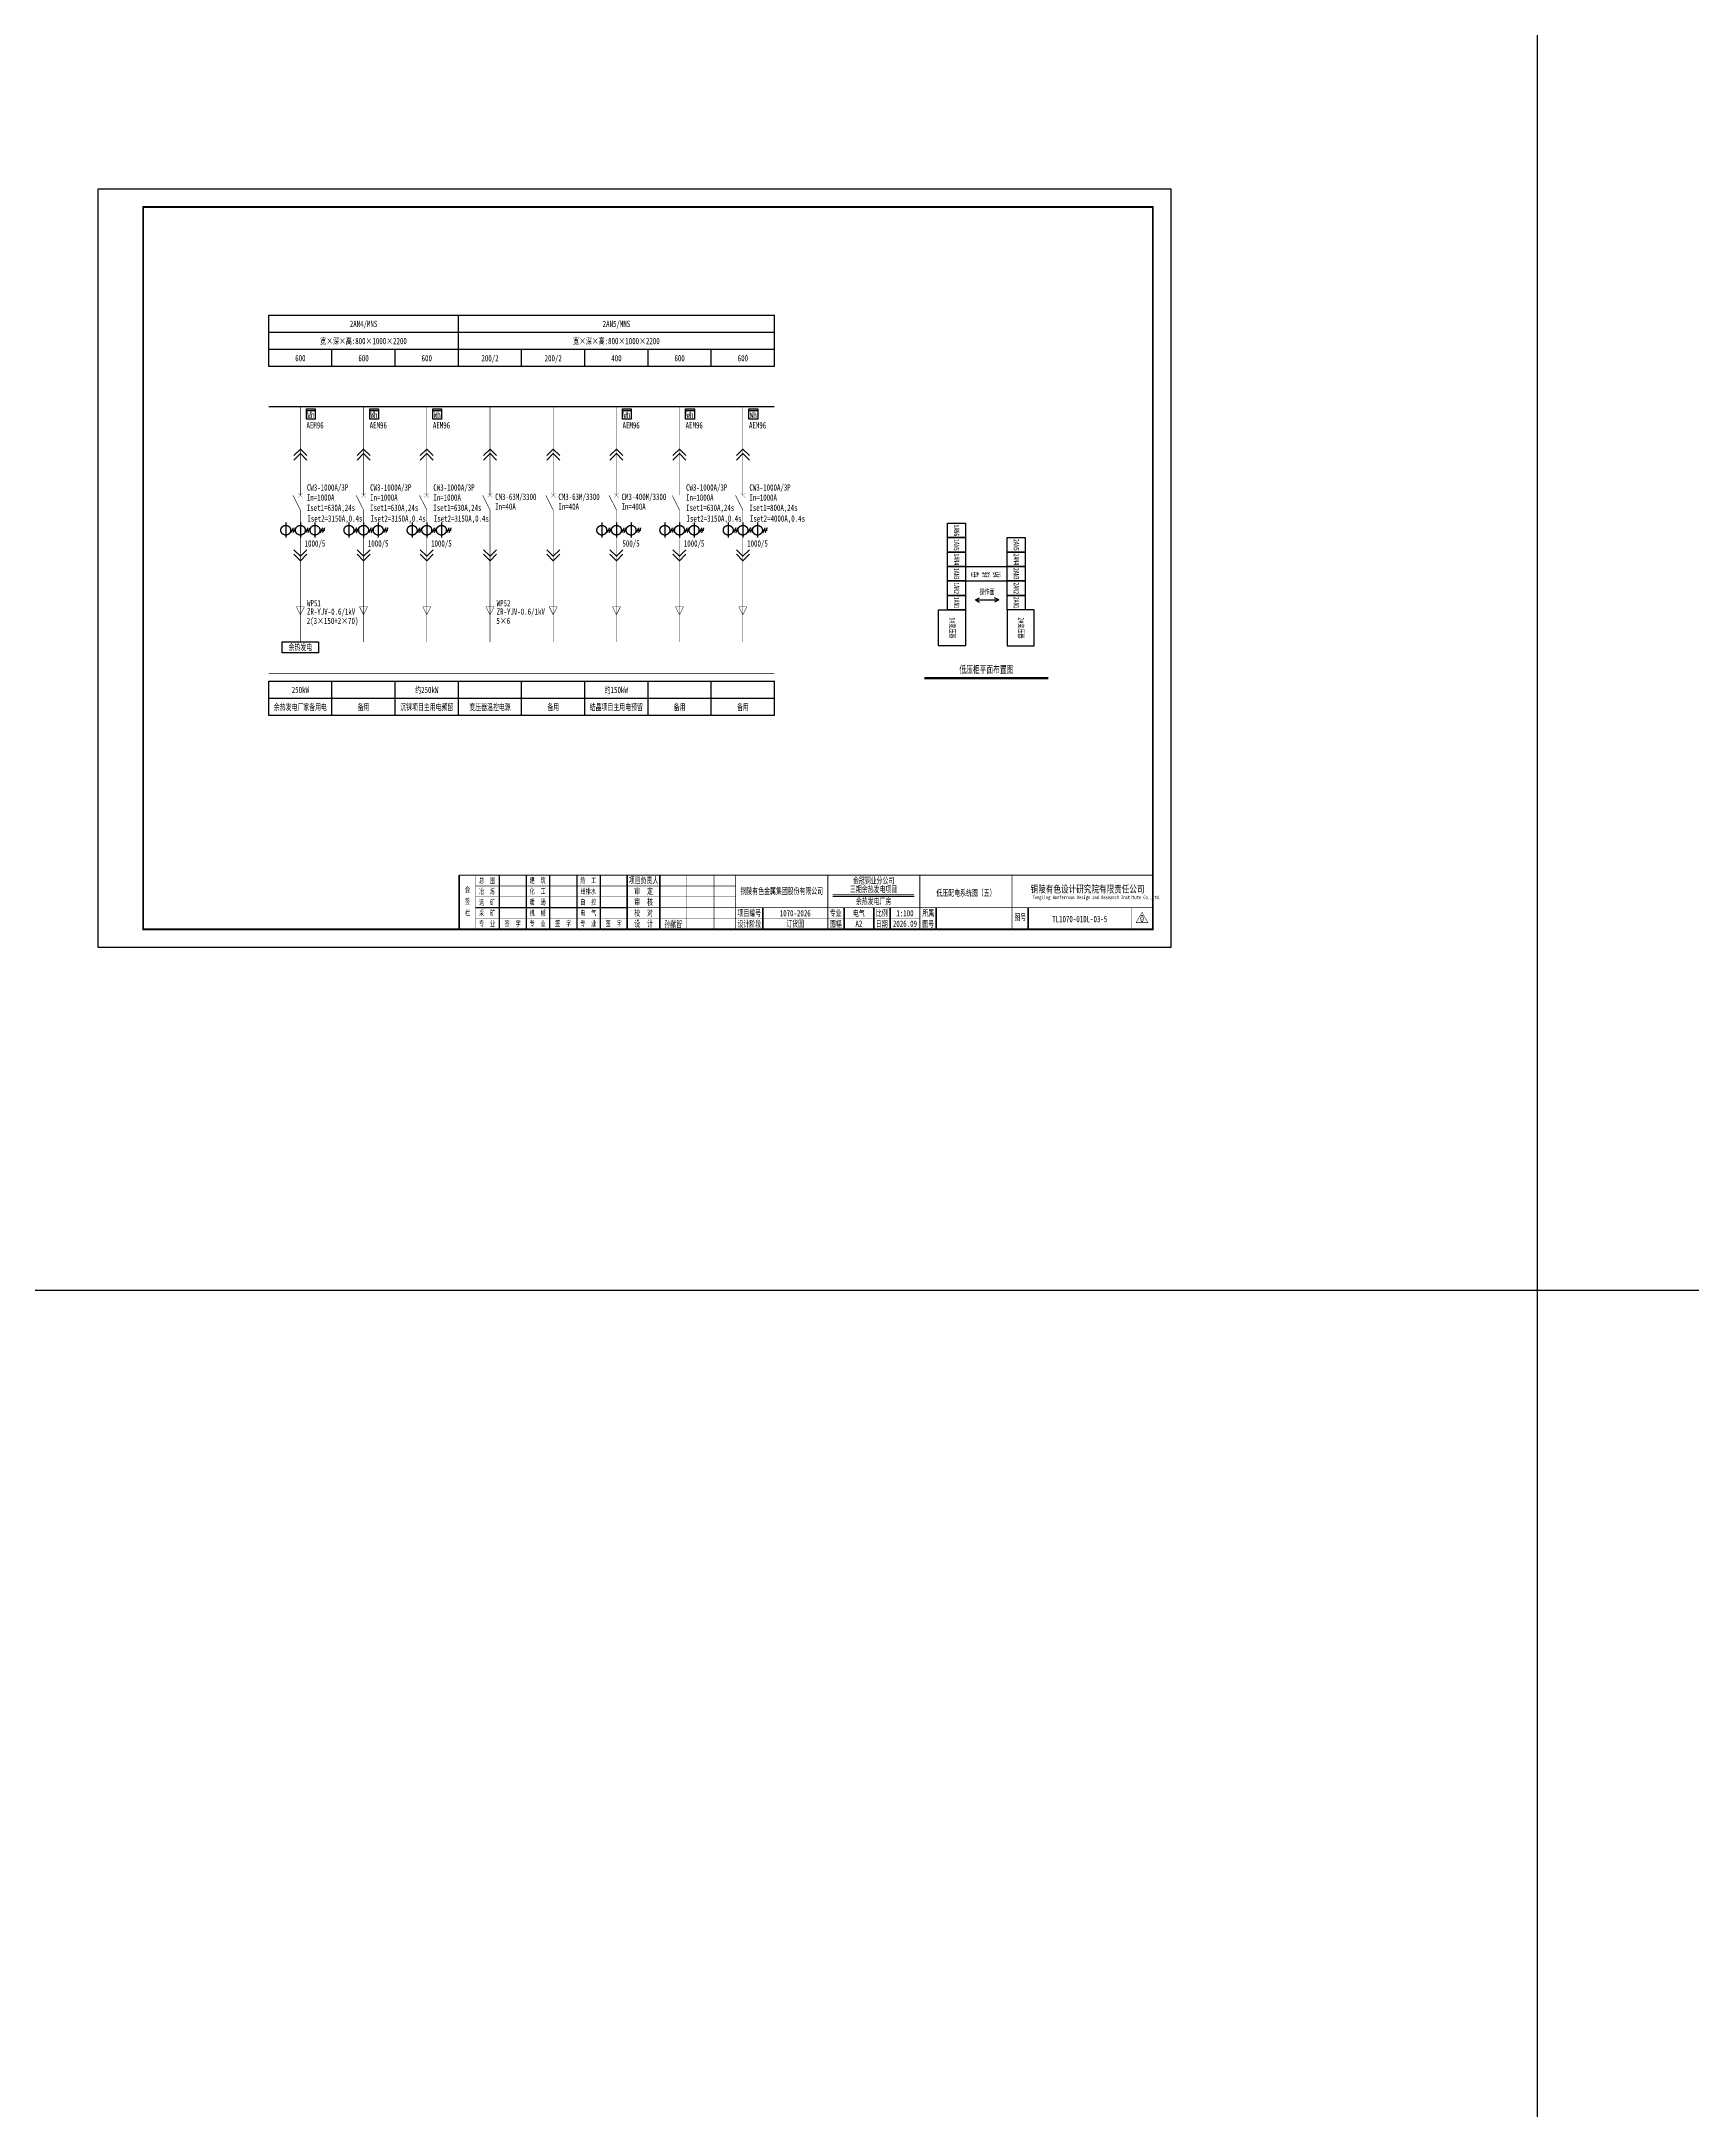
# Model space of a CAD drawing. Header units: millimetres. Extents: x -24326 to 675674, y 148048 to 606396.
# Drawn here: x 492836 to 584255, y 262635 to 377222 of the extents above; entities that cross this region are included whole.
import ezdxf
from ezdxf.enums import TextEntityAlignment as Align

# ---------------------------------------------------------------- set-up
doc = ezdxf.new("R2010")
doc.units = ezdxf.units.MM
doc.linetypes.add('常规', pattern=[20, 10, 0, 10])
for name, color, linetype, lineweight in [('BXT', 7, 'Continuous', 0), ('CAXA0', 7, 'Continuous', 70), ('CAXA0层', 7, 'Continuous', 25), ('MX', 3, 'Continuous', 0), ('SW', 8, 'Continuous', 20), ('TEXT', 4, 'Continuous', 0), ('电辅助1', 7, 'Continuous', 0)]:
    doc.layers.add(name, color=color, linetype=linetype, lineweight=lineweight)
for name, color, linetype in [('动力平面导线层', 3, '常规'), ('图框', 7, 'Continuous'), ('文字', 7, 'Continuous'), ('照明平面导线层', 3, 'Continuous'), ('照明平面设备层', 1, 'Continuous'), ('高低压系统', 4, 'Continuous')]:
    doc.layers.add(name, color=color, linetype=linetype)
doc.styles.add('HZ', font='simsun.ttf', dxfattribs={"width": 0.75})
doc.styles.add('标准', font='NSimSun.ttf', dxfattribs={"width": 0.667})
doc.linetypes.add('接地线', pattern='A,500,[136,EESLTYPE.shx,S=100,R=0,X=0,Y=0],500,-200,60,-200', length=1460)

# ---------------------------------------------------------------- blocks, each defined once
blk = doc.blocks.new('3')
at = {"layer": 'TEXT', "color": 7, "lineweight": 25, "style": 'HZ', "width": 0.75}
for s, height, p in [('铜陵有色设计研究院有限责任公司', 400, (221501, 249018)), ('Tongling Nonferrous Design and Research Institute Co.,Ltd.', 200, (221613, 248659))]:
    blk.add_text(s, height=height, dxfattribs=at).set_placement(p)
blk = doc.blocks.new('铜陵有色图签02')
at = {"layer": '图框', "linetype": 'Continuous', "lineweight": 50}
for p, q in [((-38401, 3003), (-38401, 1)), ((-29100, 3001), (-29100, 0))]:
    blk.add_line(p, q, dxfattribs=at)
at = {"layer": '图框', "color": 7, "linetype": 'Continuous', "lineweight": 25}
for p, q in [((-36201, 3010), (-36201, 9)), ((-34701, 3010), (-34701, 9)), ((-33401, 3017), (-33401, 16)), ((-31901, 3017), (-31901, 16)), ((-30601, 3017), (-30601, 16)), ((-29100, 1201), (-37501, 1201))]:
    blk.add_line(p, q, dxfattribs=at)
at = {"layer": '图框', "color": 7, "linetype": 'Continuous', "lineweight": 35}
for p, q in [((-27300, 3001), (-27300, 1)), ((-21600, 1197), (-21600, -3)), ((-17100, 1200), (-17100, 0)), ((-15450, 0), (-15450, 1200)), ((-14550, 1200), (-14550, 0)), ((-12000, 1201), (-12000, 1)), ((-6900, 1202), (-6900, 2))]:
    blk.add_line(p, q, dxfattribs=at)
at = {"layer": '图框', "lineweight": 25}
blk.add_line((-17723, 1830), (-13223, 1830), dxfattribs=at)
at = {"layer": '图框', "lineweight": 70, "const_width": 70}
blk.add_lwpolyline([(-17980, 3001), (0, 3001), (-38401, 3001)], dxfattribs=at)
at = {"layer": '图框', "color": 7, "linetype": 'Continuous', "lineweight": 25, "const_width": 25}
for points in [[(-37501, 3000), (-37501, 0)], [(-23100, 2401), (-37501, 2401)], [(-25800, 3001), (-25800, 1)], [(-24300, 3001), (-24300, 1)], [(-23100, 1801), (-37501, 1801)], [(-23100, 1201), (-29100, 1201)], [(-12900, 600), (-18000, 600), (-37501, 600)], [(-602, 943), (-932, 371), (-272, 371), (-602, 943)]]:
    blk.add_lwpolyline(points, dxfattribs=at)
at = {"layer": '图框', "linetype": 'Continuous', "lineweight": 50, "const_width": 50}
for points in [[(-23100, 3001), (-23100, 1)], [(-18000, 3000), (-18000, 0)]]:
    blk.add_lwpolyline(points, dxfattribs=at)
at = {"layer": '图框', "lineweight": 50, "const_width": 50}
for points in [[(-12900, 3001), (-12900, 1)], [(-7800, 3001), (-7800, 1)], [(0, 3000), (0, 0)], [(-23100, 1200), (0, 1200)]]:
    blk.add_lwpolyline(points, dxfattribs=at)
at = {"layer": '图框', "lineweight": 25, "const_width": 35}
blk.add_lwpolyline([(-17723, 1930), (-13223, 1930)], dxfattribs=at)
at = {"layer": '图框', "color": 7, "linetype": 'Continuous', "lineweight": 35, "const_width": 25}
blk.add_lwpolyline([(-1200, 1201), (-1200, 0)], dxfattribs=at)
at = {"layer": '图框', "linetype": 'Continuous', "lineweight": 70, "const_width": 70}
blk.add_lwpolyline([(-38401, 1), (0, 0)], dxfattribs=at)
at = {"layer": '图框', "lineweight": 25}
blk.add_blockref('3', (-228268, -246986), dxfattribs=at)
at = {"layer": 'TEXT', "color": 7, "lineweight": 25, "style": '标准', "width": 0.667}
for s, height, p in [('会', 300, (-37942, 2054)), ('冶  炼', 300, (-36862, 1955)), ('总  图', 300, (-36862, 2555)), ('建  筑', 300, (-34062, 2562)), ('化  工', 300, (-34062, 1962)), ('给排水', 300, (-31262, 1962)), ('热  工', 300, (-31262, 2562)), ('项目负责人', 350, (-28197, 2541)), ('审  定', 350, (-28197, 1941)), ('签', 300, (-37942, 1404)), ('选  矿', 300, (-36862, 1355)), ('暖  通', 300, (-34062, 1362)), ('自  控', 300, (-31262, 1362)), ('审  核', 350, (-28197, 1341)), ('栏', 300, (-37942, 754)), ('采  矿', 300, (-36862, 754)), ('专  业', 300, (-36862, 170)), ('签  字', 300, (-35449, 170)), ('机  械', 300, (-34062, 761)), ('专  业', 300, (-34062, 177)), ('签  字', 300, (-32649, 177)), ('专  业', 300, (-31262, 177)), ('电  气', 300, (-31262, 761)), ('签  字', 300, (-29849, 177)), ('校  对', 350, (-28197, 741)), ('设  计', 350, (-28197, 139)), ('项目编号', 350, (-22343, 730)), ('设计阶段', 350, (-22343, 130)), ('专业', 350, (-17559, 730)), ('图幅', 350, (-17559, 130)), ('比例', 350, (-15009, 730)), ('日期', 350, (-15009, 130)), ('所属', 350, (-12438, 730)), ('图号', 350, (-12438, 130)), ('图号', 350, (-7339, 495))]:
    blk.add_text(s, height=height, dxfattribs=at).set_placement(p, align=Align.CENTER)
blk = doc.blocks.new('HG')
at = {"layer": 'CAXA0', "color": 3, "linetype": 'Continuous', "lineweight": 0}
for p, q in [((0, 0), (-360, -360)), ((0, 0), (360, -360)), ((0, -250), (-360, -610)), ((0, -250), (360, -610))]:
    blk.add_line(p, q, dxfattribs=at)
blk = doc.blocks.new('0208D')
at = {"color": 3, "linetype": 'Continuous', "const_width": 0.3}
blk.add_lwpolyline([(0, -7.5), (0, 0)], dxfattribs=at)
blk.add_lwpolyline([(0, -7.5), (2.5, -2.5), (-2.5, -2.5)], close=True, dxfattribs=at)
blk = doc.blocks.new('1107AA')
at = {"color": 3, "linetype": 'Continuous'}
for points, const_width in [([(0, -7.5), (-3.8, 0)], 0.3), ([(1.2, 1.2), (-1.2, -1.2)], 0.1), ([(-1.2, 1.2), (1.2, -1.2)], 0.1)]:
    blk.add_lwpolyline(points, dxfattribs=dict(at, const_width=const_width))
blk = doc.blocks.new('KK')
at = {"layer": 'MX', "color": 3, "linetype": '常规', "lineweight": 25}
for p, q in [((-498, -143), (-378, 128)), ((-384, -143), (-264, 128)), ((313, -143), (432, 128)), ((426, -143), (546, 128)), ((1123, -143), (1243, 128)), ((1236, -143), (1356, 128)), ((-540, -8), (-270, -8)), ((270, -8), (540, -8)), ((1080, -8), (1351, -8))]:
    blk.add_line(p, q, dxfattribs=at)
for centre in [(-810, -8), (0, -8), (810, -8)]:
    blk.add_circle(centre, 270, dxfattribs=at)
at = {"layer": '动力平面导线层', "lineweight": -3, "ltscale": 100}
for p, q in [((-810, 417), (-810, -417)), ((0, 417), (0, -417)), ((810, 417), (810, -417))]:
    blk.add_line(p, q, dxfattribs=at)

msp = doc.modelspace()

# ---------------------------------------------------------------- linework, layer by layer
at = {"color": 2, "linetype": 'ByBlock', "lineweight": -3, "ltscale": 100}
for p, q in [((575673.6, 148047.8), (575673.6, 548047.8)), ((675673.6, 308047.8), (-24326.4, 308047.8))]:
    msp.add_line(p, q, dxfattribs=at)
at = {"lineweight": 30}
for p, q in [((543999.2, 348141.4), (546309.2, 348141.4)), ((543999.2, 347341.4), (546309.2, 347341.4))]:
    msp.add_line(p, q, dxfattribs=at)
at = {"color": 1}
for p, q in [((544546, 346287.9), (544777.7, 346399.1)), ((544546, 346287.9), (545840.2, 346287.9)), ((544546, 346287.9), (544777.7, 346176.7)), ((545840.2, 346287.9), (545608.5, 346399.1)), ((545840.2, 346287.9), (545608.5, 346176.7))]:
    msp.add_line(p, q, dxfattribs=at)
at = {"color": 2, "lineweight": 30}
for points in [[(542999.2, 349741.4), (542999.2, 350541.4), (543999.2, 350541.4), (543999.2, 349741.4)], [(542999.2, 348941.4), (542999.2, 349741.4), (543999.2, 349741.4), (543999.2, 348941.4)], [(546309.2, 348941.4), (546309.2, 349741.4), (547309.2, 349741.4), (547309.2, 348941.4)], [(542999.2, 348141.4), (542999.2, 348941.4), (543999.2, 348941.4), (543999.2, 348141.4)], [(546309.2, 348141.4), (546309.2, 348941.4), (547309.2, 348941.4), (547309.2, 348141.4)], [(542999.2, 347341.4), (542999.2, 348141.4), (543999.2, 348141.4), (543999.2, 347341.4)], [(542999.2, 346541.4), (542999.2, 347341.4), (543999.2, 347341.4), (543999.2, 346541.4)], [(546309.2, 347341.4), (546309.2, 348141.4), (547309.2, 348141.4), (547309.2, 347341.4)], [(546309.2, 346541.4), (546309.2, 347341.4), (547309.2, 347341.4), (547309.2, 346541.4)], [(542999.2, 345741.4), (542999.2, 346541.4), (543999.2, 346541.4), (543999.2, 345741.4)], [(546309.2, 345741.4), (546309.2, 346541.4), (547309.2, 346541.4), (547309.2, 345741.4)]]:
    msp.add_lwpolyline(points, close=True, dxfattribs=at)
at = {"color": 2, "linetype": 'ByBlock', "lineweight": 30}
msp.add_lwpolyline([(506173.6, 343964.6), (508173.7, 343964.6), (508173.7, 343364.8), (506173.6, 343364.8)], close=True, dxfattribs=at)
at = {"layer": 'CAXA0层', "color": 2, "linetype": 'Continuous', "lineweight": 40}
msp.add_line((548575.8, 341984), (541732.6, 341984), dxfattribs=at)
at = {"layer": 'CAXA0层', "color": 2, "linetype": 'Continuous', "lineweight": 0}
msp.add_line((548575.8, 341918.5), (541732.6, 341918.5), dxfattribs=at)
at = {"layer": '动力平面导线层', "color": 0, "linetype": 'ByBlock'}
for p, q in [((505423.6, 362063.6), (533423.6, 362063.6)), ((505423.6, 359213.6), (505423.6, 362063.6)), ((505423.6, 361113.6), (533423.6, 361113.6)), ((515923.6, 359213.6), (515923.6, 362063.6)), ((533423.6, 359213.6), (533423.6, 362063.6)), ((533423.6, 360163.6), (505423.6, 360163.6)), ((508923.6, 359213.6), (508923.6, 360163.6)), ((512423.6, 359213.6), (512423.6, 360163.6)), ((519423.6, 359213.6), (519423.6, 360163.6)), ((522923.6, 359213.6), (522923.6, 360163.6)), ((526423.6, 359213.6), (526423.6, 360163.6)), ((529923.6, 359213.6), (529923.6, 360163.6)), ((533423.6, 359213.6), (505423.6, 359213.6)), ((505423.6, 341794.9), (533423.6, 341794.9)), ((505423.6, 339894.9), (505423.6, 341794.9)), ((505423.6, 339894.9), (505423.6, 341794.9)), ((508923.6, 339894.9), (508923.6, 341794.9)), ((508923.6, 339894.9), (508923.6, 341794.9)), ((512423.6, 339894.9), (512423.6, 341794.9)), ((512423.6, 339894.9), (512423.6, 341794.9)), ((515923.6, 339894.9), (515923.6, 341794.9)), ((519423.6, 339894.9), (519423.6, 341794.9)), ((522923.6, 339894.9), (522923.6, 341794.9)), ((526423.6, 339894.9), (526423.6, 341794.9)), ((529923.6, 339894.9), (529923.6, 341794.9)), ((533423.6, 339894.9), (533423.6, 341794.9)), ((505423.6, 340844.9), (533423.6, 340844.9)), ((533423.6, 339894.9), (505423.6, 339894.9))]:
    msp.add_line(p, q, dxfattribs=at)
at = {"layer": '动力平面导线层', "color": 3, "linetype": 'ByBlock', "lineweight": 20, "ltscale": 2, "const_width": 84}
msp.add_lwpolyline([(533423.6, 356997.7), (505423.6, 356997.7)], dxfattribs=at)
at = {"layer": '动力平面导线层', "color": 4, "linetype": '接地线', "lineweight": -3, "const_width": 30}
msp.add_lwpolyline([(505423.6, 342225.2), (533423.6, 342225.2)], dxfattribs=at)
at = {"layer": '图框', "linetype": 'Continuous', "lineweight": 100, "const_width": 100}
msp.add_lwpolyline([(498473.6, 328047.8), (554373.6, 328047.8), (554373.6, 368047.8), (498473.6, 368047.8)], close=True, dxfattribs=at)
at = {"layer": '文字', "color": 3, "linetype": 'ByBlock', "lineweight": 25, "const_width": 30}
for points in [[(507173.6, 352084.3), (507173.6, 356997.7)], [(510673.6, 352084.3), (510673.6, 356997.7)], [(514173.6, 352084.3), (514173.6, 356997.7)], [(517673.6, 352084.3), (517673.6, 356997.7)], [(521173.6, 352084.3), (521173.6, 356997.7)], [(524673.6, 352084.3), (524673.6, 356997.7)], [(528164.4, 352084.3), (528164.4, 356997.7)], [(531673.6, 352084.3), (531673.6, 356997.7)], [(507173.6, 351273.9), (507173.6, 343964.6)], [(510673.6, 351273.9), (510673.6, 343964.6)], [(514173.6, 351273.9), (514173.6, 343964.6)], [(517673.6, 351273.9), (517673.6, 343964.6)], [(521173.6, 351273.9), (521173.6, 343964.6)], [(524673.6, 351273.9), (524673.6, 343964.6)], [(528164.4, 351273.9), (528164.4, 343964.6)], [(531673.6, 351273.9), (531673.6, 343964.6)]]:
    msp.add_lwpolyline(points, dxfattribs=at)
at = {"layer": '照明平面导线层', "color": 2, "lineweight": 30}
for points in [[(543999.2, 343741.4), (542499.2, 343741.4), (542499.2, 345741.4), (543999.2, 345741.4)], [(547809.2, 345741.4), (546309.2, 345741.4), (546309.2, 343741.4), (547809.2, 343741.4)]]:
    msp.add_lwpolyline(points, close=True, dxfattribs=at)
at = {"layer": '照明平面设备层', "color": 0, "lineweight": -3, "ltscale": 100}
msp.add_lwpolyline([(495973.6, 369047.8), (555373.6, 369047.8), (555373.6, 327047.8), (495973.6, 327047.8)], close=True, dxfattribs=at)
at = {"layer": '电辅助1', "color": 2, "linetype": 'ByBlock', "lineweight": 25}
for p, q in [((507512.3, 356293.8), (507512.3, 356875.3)), ((507512.3, 356875.3), (507996.8, 356875.3)), ((507512.3, 356778.4), (507996.8, 356778.4)), ((507996.8, 356875.3), (507996.8, 356293.8)), ((511012.3, 356293.8), (511012.3, 356875.3)), ((511012.3, 356875.3), (511496.9, 356875.3)), ((511012.3, 356778.4), (511496.9, 356778.4)), ((511496.9, 356875.3), (511496.9, 356293.8)), ((514512.3, 356293.8), (514512.3, 356875.3)), ((514512.3, 356875.3), (514996.9, 356875.3)), ((514512.3, 356778.4), (514996.9, 356778.4)), ((514996.9, 356875.3), (514996.9, 356293.8)), ((525012.3, 356293.8), (525012.3, 356875.3)), ((525012.3, 356875.3), (525496.8, 356875.3)), ((525012.3, 356778.4), (525496.8, 356778.4)), ((525496.8, 356875.3), (525496.8, 356293.8)), ((528503.2, 356293.8), (528503.2, 356875.3)), ((528503.2, 356875.3), (528987.7, 356875.3)), ((528503.2, 356778.4), (528987.7, 356778.4)), ((528987.7, 356875.3), (528987.7, 356293.8)), ((532012.3, 356293.8), (532012.3, 356875.3)), ((532012.3, 356875.3), (532496.8, 356875.3)), ((532012.3, 356778.4), (532496.8, 356778.4)), ((532496.8, 356875.3), (532496.8, 356293.8)), ((507996.8, 356293.8), (507512.3, 356293.8)), ((511496.9, 356293.8), (511012.3, 356293.8)), ((514996.9, 356293.8), (514512.3, 356293.8)), ((525496.8, 356293.8), (525012.3, 356293.8)), ((528987.7, 356293.8), (528503.2, 356293.8)), ((532496.8, 356293.8), (532012.3, 356293.8))]:
    msp.add_line(p, q, dxfattribs=at)

# ---------------------------------------------------------------- block references
for p in [(507173.5, 354648.9), (510673.5, 354648.9), (514173.5, 354648.9), (517673.5, 354648.9), (521173.5, 354648.9), (524673.5, 354648.9), (528164.3, 354648.9), (531673.5, 354648.9)]:
    msp.add_blockref('HG', p)
at = {"rotation": 180}
for p in [(507173.5, 348460), (510673.5, 348460), (514173.4, 348460), (517673.5, 348460), (521173.5, 348460), (524673.5, 348460), (528164.3, 348460), (531673.5, 348460)]:
    msp.add_blockref('HG', p, dxfattribs=at)
at = {"layer": 'BXT', "linetype": 'ByBlock', "xscale": 87.66225000098348, "yscale": 87.66225000098348, "zscale": 87.66225000098348}
for p in [(507173.7, 346125.4), (510673.7, 346125.4), (514173.6, 346125.4), (517673.7, 346125.4), (521173.7, 346125.4), (524673.7, 346125.4), (528164.5, 346125.4), (531673.7, 346125.4)]:
    msp.add_blockref('0208D', p, dxfattribs=at)
at = {"layer": '动力平面导线层', "color": 0, "lineweight": -3}
for p in [(507173.6, 350160), (510673.6, 350160), (514173.6, 350160.1), (524673.6, 350160), (528164.5, 350160.1), (531673.6, 350160)]:
    msp.add_blockref('KK', p, dxfattribs=at)
at = {"layer": '图框', "lineweight": 25}
msp.add_blockref('铜陵有色图签02', (554373.6, 328047.8), dxfattribs=at)
at = {"layer": '文字', "color": 3, "linetype": 'ByBlock', "lineweight": 25, "xscale": 108.0493425019085, "yscale": 108.0493425019085, "zscale": 108.0493425019085}
for p in [(507173.6, 352084.3), (510673.6, 352084.3), (514173.6, 352084.3), (517673.6, 352084.3), (521173.6, 352084.3), (524673.6, 352084.3), (528164.4, 352084.3), (531673.6, 352084.3)]:
    msp.add_blockref('1107AA', p, dxfattribs=at)

# ---------------------------------------------------------------- texts
at = {"layer": 'SW', "color": 2, "linetype": 'Continuous', "lineweight": 25, "style": '标准', "width": 0.667}
for p in [(507512.3, 355786.7), (511012.3, 355786.7), (514512.3, 355786.7), (525012.3, 355786.7), (528503.2, 355786.7), (532012.3, 355786.7)]:
    msp.add_text('AEM96', height=350, dxfattribs=at).set_placement(p)
at = {"layer": 'SW', "color": 7, "linetype": 'ByBlock', "lineweight": 25, "style": '标准', "width": 0.667}
for s, p in [('CM3-63M/3300', (517958.5, 351829.3)), ('CM3-63M/3300', (521458.5, 351829.3)), ('CM3-400M/3300', (524958.5, 351829.3)), ('In=40A', (517958.5, 351285)), ('In=40A', (521458.5, 351285)), ('In=400A', (524958.5, 351285))]:
    msp.add_text(s, height=350, dxfattribs=at).set_placement(p)
at = {"layer": 'SW', "color": 7, "linetype": 'Continuous', "lineweight": 25, "style": '标准', "width": 0.667}
for s, p in [('1000/5', (507982.5, 349244.2)), ('1000/5', (511482.5, 349244.2)), ('1000/5', (514982.5, 349244.2)), ('500/5', (525482.5, 349244.2)), ('1000/5', (528973.3, 349244.2)), ('1000/5', (532482.5, 349244.2)), ('孙献智', (527825.3, 328168.3))]:
    msp.add_text(s, height=350, dxfattribs=at).set_placement(p, align=Align.CENTER)
for s, p in [('母', (544712.2, 347693.9)), ('线', (545312.2, 347693.9)), ('桥', (545912.2, 347693.9))]:
    msp.add_text(s, height=350, rotation=90, dxfattribs=at).set_placement(p, align=Align.CENTER)
at = {"layer": 'SW', "color": 7, "linetype": 'ByBlock', "lineweight": 25, "style": '标准', "width": 0.667}
for s, p in [('余热发电', (507173.6, 343495.4)), ('变压器温控电源', (517673.6, 340184.8)), ('备用', (521173.6, 340184.8))]:
    msp.add_text(s, height=350, dxfattribs=at).set_placement(p, align=Align.CENTER)
at = {"layer": 'SW', "color": 2, "linetype": 'Continuous', "lineweight": 25, "style": '标准', "width": 0.667}
msp.add_text('低压柜平面布置图', height=400, dxfattribs=at).set_placement((545154.2, 342239), align=Align.CENTER)
at = {"layer": 'SW', "color": 4, "linetype": 'Continuous', "lineweight": 25, "style": '标准', "width": 0.667}
for s, height, p in [('铜陵有色金属集团股份有限公司', 350, (533827.5, 329995.5)), ('三期余热发电项目', 350, (538910.4, 330098.6)), ('金冠铜业分公司', 350, (538910.4, 330576.7)), ('低压配电系统图（五）', 350, (544024.5, 329894.7)), ('1070-2026', 350, (534573, 328767.5)), ('电气', 350, (538097.8, 328767.5)), ('余热发电厂房', 350, (538910.4, 329430.3)), ('1:100', 350, (540647.8, 328767.5)), ('A2', 350, (538097.8, 328187.8)), ('2026.09', 350, (540647.8, 328187.8)), ('TL1070-01DL-03-5', 350, (550322.9, 328444.3)), ('0', 400, (553771.4, 328455.8))]:
    msp.add_text(s, height=height, dxfattribs=at).set_placement(p, align=Align.CENTER)
at = {"layer": 'SW', "color": 1, "linetype": 'Continuous', "lineweight": 25, "style": '标准', "width": 0.667}
msp.add_text('订货图', height=350, dxfattribs=at).set_placement((534573, 328187.8), align=Align.CENTER)
at = {"layer": '动力平面导线层', "color": 0, "linetype": 'ByBlock', "style": '标准', "width": 0.667}
for s, p in [('2AN4/MNS', (510673.6, 361403.6)), ('2AN5/MNS', (524673.6, 361403.6)), ('600', (507173.6, 359503.6)), ('宽×深×高:800×1000×2200', (510673.6, 360453.6)), ('600', (510673.6, 359503.6)), ('600', (514173.6, 359503.6)), ('200/2', (517673.6, 359503.6)), ('200/2', (521173.6, 359503.6)), ('宽×深×高:800×1000×2200', (524673.6, 360453.6)), ('400', (524673.6, 359503.6)), ('600', (528173.6, 359503.6)), ('600', (531673.6, 359503.6)), ('250kW', (507173.6, 341134.8)), ('约250kW', (514173.6, 341134.8)), ('约150kW', (524664.4, 341134.8)), ('余热发电厂家备用电', (507173.6, 340184.8)), ('备用', (510673.6, 340184.8)), ('沉铼项目主用电预留', (514173.6, 340184.8)), ('结晶项目主用电预留', (524664.4, 340184.8)), ('备用', (528173.6, 340184.8)), ('备用', (531673.6, 340184.8))]:
    msp.add_text(s, height=350, dxfattribs=at).set_placement(p, align=Align.CENTER)
at = {"layer": '电辅助1', "color": 2, "linetype": 'ByBlock', "lineweight": 25, "style": '标准', "width": 0.667}
for p in [(507558.4, 356359.3), (511058.4, 356359.3), (514558.4, 356359.3), (525058.4, 356359.3), (528549.2, 356359.3), (532058.4, 356359.3)]:
    msp.add_text('Wh', height=350, dxfattribs=at).set_placement(p)
at = {"layer": '电辅助1', "color": 7, "linetype": 'ByBlock', "lineweight": 25, "style": '标准', "width": 0.667}
for s, p in [('CW3-1000A/3P', (507535.8, 352344.7)), ('In=1000A', (507535.8, 351786.6)), ('CW3-1000A/3P', (511035.8, 352344.7)), ('In=1000A', (511035.8, 351786.6)), ('CW3-1000A/3P', (514535.8, 352344.7)), ('In=1000A', (514535.8, 351786.6)), ('CW3-1000A/3P', (528526.7, 352344.7)), ('In=1000A', (528526.7, 351786.6)), ('CW3-1000A/3P', (532035.8, 352344.7)), ('In=1000A', (532035.8, 351786.6)), ('Iset1=630A,24s', (507535.8, 351221)), ('Iset2=3150A,0.4s', (507563.4, 350624.4)), ('Iset1=630A,24s', (511035.8, 351221)), ('Iset2=3150A,0.4s', (511063.4, 350624.4)), ('Iset1=630A,24s', (514535.8, 351221)), ('Iset2=3150A,0.4s', (514563.4, 350624.4)), ('Iset1=630A,24s', (528526.7, 351221)), ('Iset2=3150A,0.4s', (528554.2, 350624.4)), ('Iset1=800A,24s', (532035.8, 351221)), ('Iset2=4000A,0.4s', (532063.4, 350624.4)), ('WP52', (518044, 345932.7)), ('5×6', (518027.7, 344957.1)), ('ZR-YJV-0.6/1kV', (518043.9, 345470.9))]:
    msp.add_text(s, height=350, dxfattribs=at).set_placement(p)
at = {"layer": '电辅助1', "color": 0, "linetype": 'ByBlock', "lineweight": 25, "style": '标准', "width": 0.667}
for s, p in [('WP51', (507544.1, 345932.7)), ('2(3×150+2×70)', (507527.7, 344957.1)), ('ZR-YJV-0.6/1kV', (507544, 345470.9))]:
    msp.add_text(s, height=350, dxfattribs=at).set_placement(p)
at = {"layer": '电辅助1', "color": 0, "linetype": '常规', "lineweight": 25, "style": '标准', "width": 0.667}
for s, p in [('1#变压器', (543119.1, 344741.4)), ('2#变压器', (546929.1, 344741.4))]:
    msp.add_text(s, height=300, rotation=270, dxfattribs=at).set_placement(p, align=Align.CENTER)
at = {"layer": '高低压系统', "color": 0, "lineweight": -3, "style": '标准', "width": 0.667}
for s, p in [('1AN6', (543356, 350141.4)), ('1AN5', (543356, 349341.4)), ('2AN5', (546666, 349341.4)), ('1AN4', (543356, 348541.4)), ('2AN4', (546666, 348541.4)), ('1AN3', (543356, 347741.4)), ('2AN3', (546666, 347741.4)), ('2AN2', (546666, 346941.4)), ('1AN2', (543356, 346941.4)), ('1AN1', (543356, 346141.4)), ('2AN1', (546666, 346141.4))]:
    msp.add_text(s, height=300, rotation=270, dxfattribs=at).set_placement(p, align=Align.CENTER)
msp.add_text('操作面', height=300, dxfattribs=at).set_placement((545193.1, 346595.6), align=Align.CENTER)

doc.saveas('drawing.dxf')
